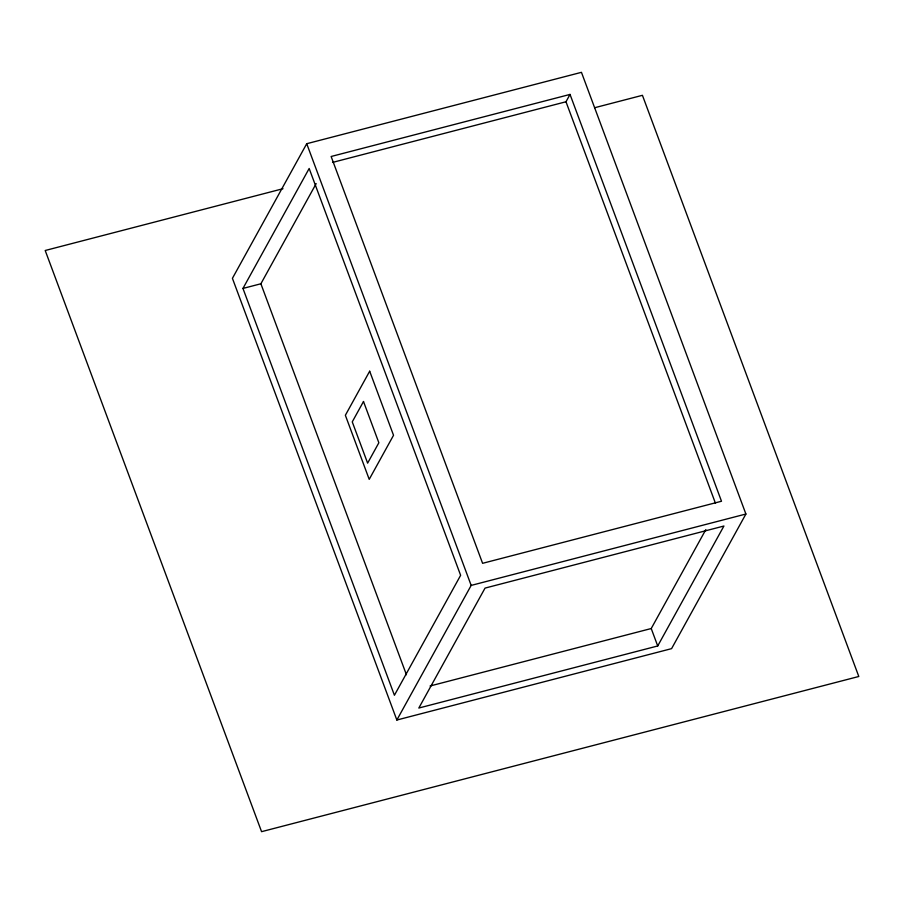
<?xml version="1.0" encoding="UTF-8"?>
<svg xmlns="http://www.w3.org/2000/svg" width="904" height="904" viewBox="0 0 904 904"><rect width="100%" height="100%" fill="white"/><g stroke="black" fill="none" stroke-linecap="round" stroke-linejoin="round"><path stroke-width="1.36" d="M306.727 143.713L232.418 278.33L396.856 720.025L671.582 648.643L745.902 514.026L581.453 72.331L306.727 143.713L471.176 585.408L396.856 720.025M242.961 288.432L309.168 168.494L460.633 575.317L394.415 695.255L242.961 288.432L260.883 283.777L316.163 183.625M332.548 162.415L565.983 101.768L570.028 94.423L721.494 501.245L482.6 563.316L331.135 156.494L570.028 94.423M430.089 685.989L651.23 628.529L705.832 529.608M657.716 645.964L723.923 526.026L485.041 588.097L418.823 708.035L657.716 645.964L651.23 628.529M282.997 188.71L45.2 250.498L261.572 831.669L858.8 676.486L642.428 95.315L594.595 107.745M471.176 585.408L745.902 514.026M565.983 101.768L715.471 503.302M260.883 283.777L406.438 674.746M369.679 371.216L345.362 415.275L369.216 479.346L393.534 435.287L369.679 371.216M363.498 401.512L352.255 421.874L367.623 463.13L378.855 442.768L363.498 401.512"/></g></svg>
